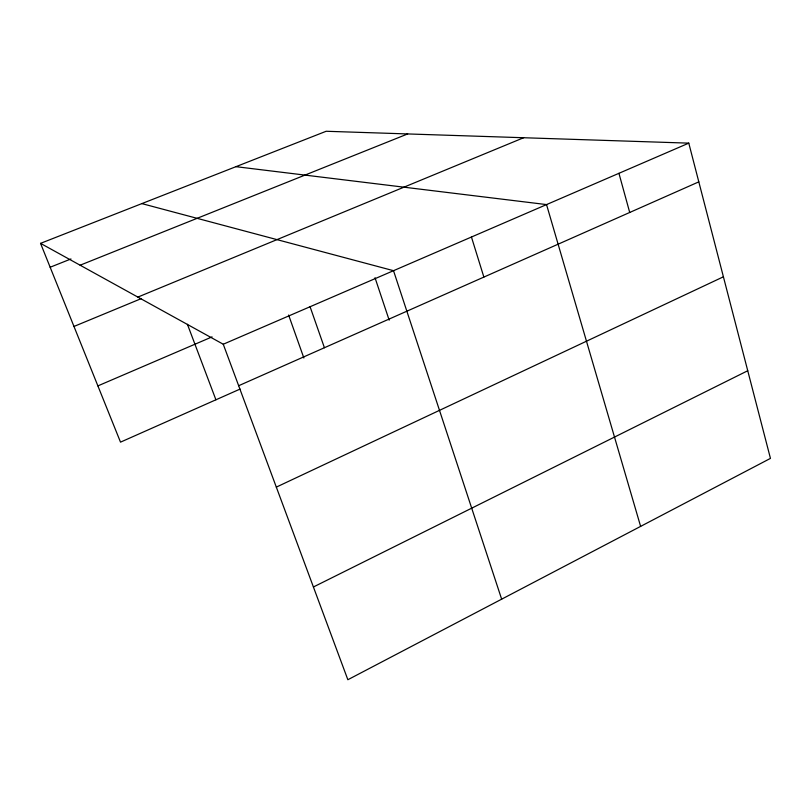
<?xml version="1.0" encoding="UTF-8"?>
<svg xmlns="http://www.w3.org/2000/svg" width="811" height="811" viewBox="0 0 811 811"><rect width="100%" height="100%" fill="white"/><g stroke="black" fill="none" stroke-linecap="round" stroke-linejoin="round"><path stroke-width="1.22" d="M313.411 586.982L747.742 370.739M276.318 487.117L723.412 276.794M240.076 389.067L120.515 442.147L40.55 243.361L326.154 131.27L688.782 143.141L770.45 458.387L347.858 679.73L223.258 344.239L40.55 243.361M238.667 385.722L698.808 181.857M223.258 344.239L688.782 143.141M97.888 385.894L212.056 336.889M137.87 297.09L523.622 137.738M73.973 326.448L141.378 298.56M80.127 265.207L407.68 133.937M50.16 267.245L70.962 258.952M235.95 166.671L546.533 204.585L640.619 526.39M141.854 203.602L393.517 270.692L501.654 599.177M187.412 324.288L215.919 399.793M288.615 315.033L303.861 357.986M310.076 306.73L324.42 347.726M375.017 277.727L389.179 320.163M471.444 237.025L483.873 277.078M618.935 173.311L629.711 212.472"/></g></svg>
